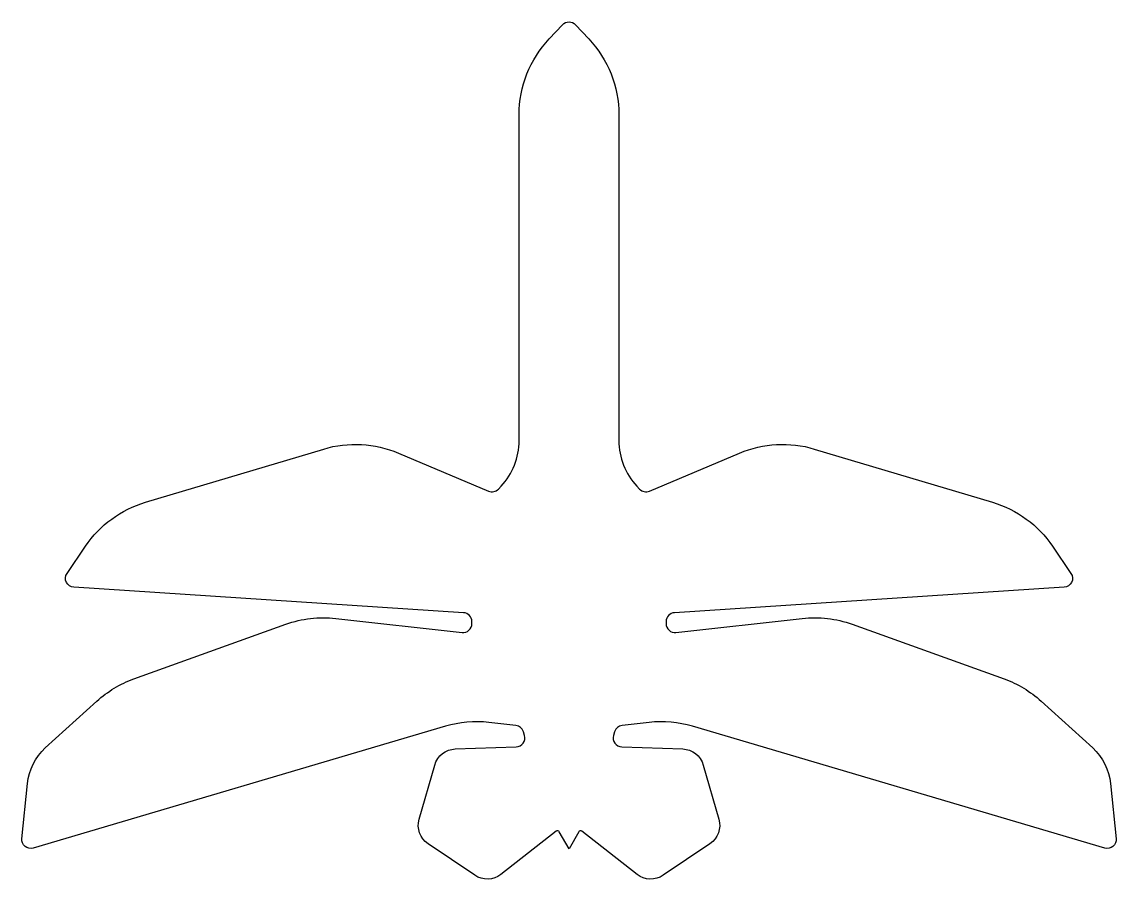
# Model space of a CAD drawing. Header units: millimetres. Extents: x -49.4 to 49.4, y -39 to 38.3.
import ezdxf

# ---------------------------------------------------------------- set-up
doc = ezdxf.new("R2010")
doc.units = ezdxf.units.MM
doc.layers.get('0').update_dxf_attribs({"linetype": 'CONTINUOUS'})

msp = doc.modelspace()

# ---------------------------------------------------------------- linework, layer by layer
msp.add_lwpolyline([(13.526, -33.626, -0.32492), (12.722, -35.835), (8.499, -38.684, -0.32492), (6.149, -38.602), (1.172, -34.714, 0.457484), (0.875, -34.772), (0, -36.309), (-0.875, -34.772, 0.457484), (-1.172, -34.714), (-6.149, -38.602, -0.32492), (-8.499, -38.684), (-12.722, -35.835, -0.32492), (-13.526, -33.626), (-12.122, -28.73, -0.32492), (-10.269, -27.282), (-4.758, -27.09, 0.490184), (-4.018, -26.063), (-4.119, -25.722, 0.302583), (-4.8, -25.153), (-7.237, -24.888, 0.099198), (-11.151, -25.239), (-48.36, -36.228, -0.532675), (-49.382, -35.381), (-48.883, -30.398, -0.185497), (-47.27, -27.195), (-42.619, -22.971, -0.098397), (-39.278, -20.963), (-25.55, -16.03, -0.114573), (-21.057, -15.502), (-9.656, -16.777, 0.449375), (-8.767, -15.976), (-8.768, -15.782, 0.393179), (-9.516, -14.989), (-44.701, -12.695, -0.579723), (-45.311, -11.448), (-43.645, -8.991, -0.172887), (-38.229, -5.021), (-22.144, -0.217, -0.174062), (-15.397, -0.585), (-7.261, -4.017, 0.31345), (-6.368, -3.828), (-6.13, -3.575, 0.191006), (-4.5, 0.536), (-4.5, 29.943, -0.191006), (-1.783, 36.796), (-0.583, 38.072, -0.432175), (0.583, 38.072), (1.783, 36.796, -0.191006), (4.5, 29.943), (4.5, 0.536, 0.191006), (6.13, -3.575), (6.368, -3.828, 0.31345), (7.261, -4.017), (15.397, -0.585, -0.174062), (22.144, -0.217), (38.229, -5.021, -0.172887), (43.645, -8.991), (45.311, -11.448, -0.579723), (44.701, -12.695), (9.516, -14.989, 0.393179), (8.768, -15.782), (8.767, -15.976, 0.449375), (9.656, -16.777), (21.057, -15.502, -0.114573), (25.55, -16.03), (39.278, -20.963, -0.098397), (42.619, -22.971), (47.27, -27.195, -0.185497), (48.883, -30.398), (49.382, -35.381, -0.532675), (48.36, -36.228), (11.151, -25.239, 0.099198), (7.237, -24.888), (4.8, -25.153, 0.302583), (4.119, -25.722), (4.018, -26.063, 0.490184), (4.758, -27.09), (10.269, -27.282, -0.32492), (12.122, -28.73)], format="xyb", close=True)

doc.saveas('drawing.dxf')
